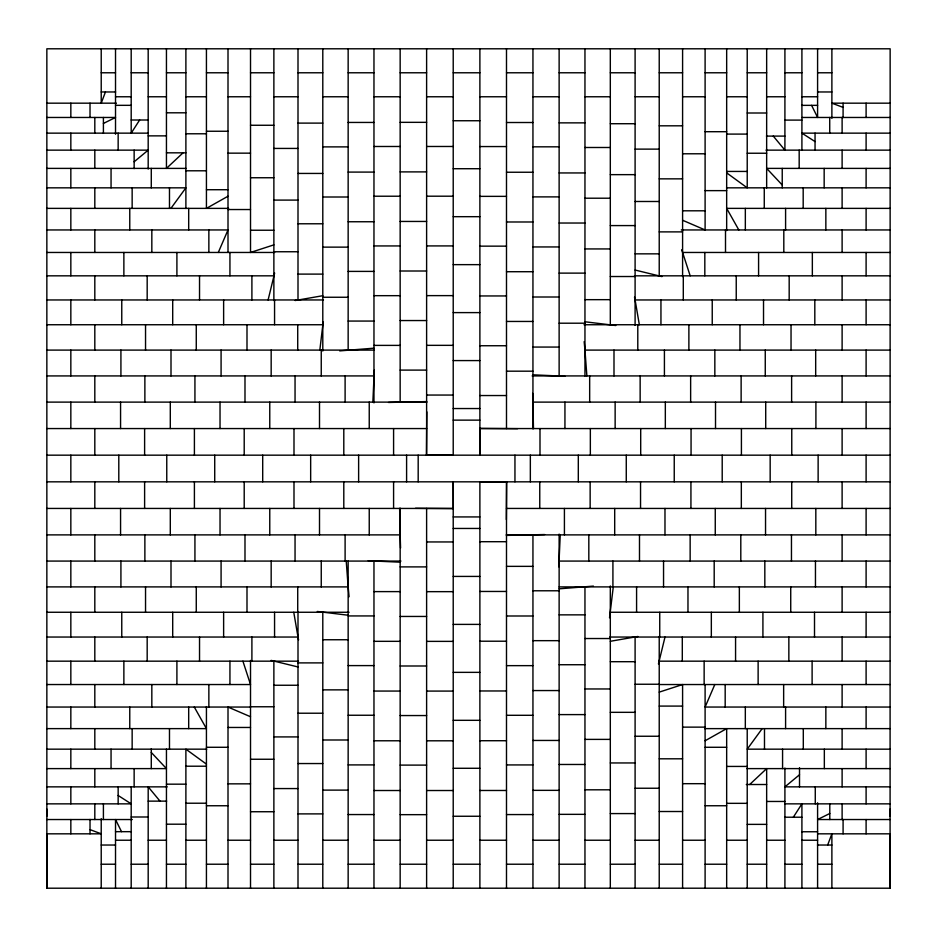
<?xml version="1.0" encoding="UTF-8"?>
<svg xmlns="http://www.w3.org/2000/svg" width="937" height="937" viewBox="0 0 937 937"><rect width="100%" height="100%" fill="white"/><g stroke="black" fill="none" stroke-linecap="round" stroke-linejoin="round"><path stroke-width="1.41" d="M46.85 888.206L46.85 48.794L890.15 48.794L890.08 888.206L46.85 888.206L46.85 833.825L101.219 833.825L90.022 829.62M46.85 816.256L46.85 809.053M426.452 455.171L426.815 411.858M506.355 519.578L506.648 481.829M372.856 402.114L374.308 370.185M558.803 566.815L560.244 534.886M319.833 350.098L323.183 321.988M609.53 617.764L613.278 586.902M268.099 299.957L274.646 273.077M658.453 663.923L665.001 637.043M105.436 91.967L101.219 103.175L101.219 48.794M827.664 845.033L831.88 833.825L831.88 888.206M218.298 252.463L228.007 229.952L46.85 229.952M714.802 684.537L705.104 707.048L890.08 707.048M139.636 120.006L131.192 133.148L131.192 48.794M793.323 817.216L801.908 803.852L801.908 888.206M170.909 208.377L185.889 187.833L46.85 187.833M762.191 728.623L747.222 749.167L890.08 749.167M183.043 152.825L166.446 168.391L166.446 48.794M749.694 784.515L766.653 768.609L766.653 888.206M134.143 161.785L148.187 150.143L46.85 150.143M799.519 774.758L784.913 786.857L890.08 786.857M228.007 196.231L206.433 208.377L206.433 48.794M705.104 740.769L726.667 728.623L726.667 888.206M103.41 123.45L115.52 117.465L46.85 117.465M829.795 813.492L817.591 819.535L890.08 819.535M273.873 244.873L250.519 252.463L250.519 48.794M659.226 692.127L682.593 684.537L682.593 888.206M295.167 300.531L322.796 295.705M610.315 641.295L637.933 636.469M339.698 350.895L373.968 348.177M559.131 588.823L593.402 586.105M388.527 402.465L426.616 401.586M506.495 535.414L544.584 534.535M101.219 72.781L115.52 72.781M131.192 72.781L148.187 72.781M166.446 72.781L185.889 72.781M206.433 72.781L228.007 72.781M250.519 72.781L273.873 72.781M298.001 72.781L322.796 72.781M348.154 72.781L373.968 72.781M400.158 72.781L426.616 72.781M453.215 72.781L479.885 72.781M506.495 72.781L532.942 72.781M559.131 72.781L584.957 72.781M610.315 72.781L635.099 72.781M659.226 72.781L682.593 72.781M705.104 72.781L726.667 72.781M747.222 72.781L766.653 72.781M784.913 72.781L801.908 72.781M817.591 72.781L831.88 72.781M101.219 91.967L115.614 91.967M817.591 91.967L831.88 91.967M115.52 96.769L131.192 96.769M148.187 96.769L166.446 96.769M185.889 96.769L206.433 96.769M228.007 96.769L250.519 96.769M273.873 96.769L298.001 96.769M322.796 96.769L348.154 96.769M373.968 96.769L400.158 96.769M426.616 96.769L453.215 96.769M479.885 96.769L506.495 96.769M532.942 96.769L559.131 96.769M584.957 96.769L610.315 96.769M635.099 96.769L659.226 96.769M682.593 96.769L705.104 96.769M726.667 96.769L747.222 96.769M766.653 96.769L784.913 96.769M801.908 96.769L817.591 96.769M46.85 103.175L116.317 103.175M890.15 103.175L831.88 103.175L843.089 107.38M115.52 105.331L131.192 105.331M801.697 105.354L817.591 105.354M166.446 112.803L185.889 112.803M747.222 113.002L766.653 113.002M802.259 117.465L890.08 117.465M131.192 120.006L148.327 120.006M784.913 120.1L801.908 120.1M453.215 120.744L479.885 120.744M348.154 122.442L373.968 122.442M400.158 122.337L426.616 122.337M506.495 122.513L532.942 122.513M559.131 122.864L584.957 122.864M298.001 123.11L322.796 123.11M610.315 123.719L635.099 123.719M250.519 125.265L273.873 125.265M659.226 125.816L682.593 125.816M206.433 131.25L228.007 131.25M705.104 131.707L726.667 131.707M46.85 133.148L148.386 133.148M890.08 133.148L801.908 133.148L815.049 141.581M185.889 133.78L206.433 133.78M726.667 134.096L747.222 134.096M148.187 135.865L166.446 135.865M766.443 136.099L784.913 136.099M373.968 146.488L400.158 146.488M426.616 146.477L453.215 146.477M479.885 146.559L506.495 146.559M532.942 146.828L559.131 146.828M322.796 146.886L348.154 146.886M584.957 147.496L610.315 147.496M273.873 148.433L298.001 148.433M635.099 149.124L659.226 149.124M765.997 150.143L890.08 150.143M166.446 152.825L185.889 152.825M228.007 153.153L250.519 153.153M747.222 153.235L766.653 153.235M682.593 153.785L705.104 153.785M46.85 168.391L186.041 168.391M890.08 168.391L766.653 168.391L782.231 184.987M453.215 168.719L479.885 168.719M185.889 170.792L206.433 170.792M726.667 171.436L747.222 171.436M400.158 171.893L426.616 171.893M348.154 172.092L373.968 172.092M506.495 172.244L532.942 172.244M559.131 172.947L584.957 172.947M298.001 173.439L322.796 173.439M610.315 174.645L635.099 174.645M250.519 177.749L273.873 177.749M659.226 178.85L682.593 178.85M726.55 187.833L890.08 187.833M206.433 189.719L228.007 189.719M705.104 190.633L726.667 190.633M373.968 196.22L400.158 196.22M426.616 196.196L453.215 196.196M479.885 196.36L506.495 196.36M322.796 197.004L348.154 197.004M532.942 196.887L559.131 196.887M584.957 198.211L610.315 198.211M273.873 200.096L298.001 200.096M635.099 201.49L659.226 201.49M46.85 208.377L228.651 208.377M890.08 208.377L726.667 208.377L738.824 229.952M228.007 209.537L250.519 209.537M682.593 210.802L705.104 210.802M453.215 216.681L479.885 216.681M400.158 221.448L426.616 221.448M348.154 221.753L373.968 221.753M506.495 221.987L532.942 221.987M559.131 223.029L584.957 223.029M298.001 223.779L322.796 223.779M610.315 225.583L635.099 225.583M681.281 229.952L890.08 229.952M250.519 230.233L273.873 230.233M659.226 231.884L682.593 231.884M373.968 245.939L400.158 245.939M426.616 245.916L453.215 245.916M479.885 246.15L506.495 246.15M532.942 246.946L559.131 246.946M322.796 247.134L348.154 247.134M584.957 248.937L610.315 248.937M273.873 251.748L298.001 251.748M46.85 252.463L274.646 252.463M681.597 249.816L682.593 252.463L890.08 252.463M635.099 253.845L659.226 253.845M453.215 264.644L479.885 264.644M400.158 271.004L426.616 271.004M348.154 271.402L373.968 271.402M506.495 271.718L532.942 271.718M559.131 273.124L584.957 273.124M298.001 274.108L322.796 274.108M46.85 275.829L273.873 275.829M634.49 275.829L890.08 275.829M610.315 276.52L635.099 276.52M373.968 295.67L400.158 295.67M426.616 295.623L453.215 295.623M479.885 295.951L506.495 295.951M532.942 297.006L559.131 297.006M322.796 297.252L348.154 297.252M584.957 299.664L610.315 299.664M46.85 299.957L323.452 299.957M634.525 297.111L635.099 299.957L890.08 299.957M453.215 312.607L479.885 312.607M400.158 320.548L426.616 320.548M348.154 321.063L373.968 321.063M506.495 321.45L532.942 321.45M559.131 323.206L584.957 323.206M46.85 324.741L322.796 324.741M584.009 324.741L890.08 324.741M373.968 345.39L400.158 345.39M426.616 345.343L453.215 345.343M479.885 345.741L506.495 345.741M532.942 347.065L559.131 347.065M46.85 350.098L374.027 350.098M584.161 341.642L584.957 350.098L890.08 350.098M453.215 360.581L479.885 360.581M400.158 370.103L426.616 370.103M506.495 371.181L532.942 371.181M46.85 375.924L373.968 375.924M532.146 375.924L890.08 375.924M426.616 395.051L453.215 395.051M479.885 395.543L506.495 395.543M46.85 402.114L426.932 402.114M532.673 393.376L532.942 402.114L890.08 402.114M453.215 408.544L479.885 408.544M453.215 420.139L479.885 420.139M46.85 428.56L426.616 428.56M890.08 428.56L479.826 428.56L479.885 455.171L479.885 48.794M46.85 455.171L890.08 455.171M46.85 481.829L890.08 481.829M46.85 508.44L453.274 508.44L453.215 481.829L453.215 888.206M506.495 508.44L890.08 508.44M453.215 516.931L479.885 516.931M453.215 528.456L479.885 528.456M46.85 534.886L400.158 534.886L400.556 547.981M506.167 534.886L890.08 534.886M479.885 541.703L506.495 541.703M426.616 541.949L453.215 541.949M46.85 561.076L400.954 561.076M559.131 561.076L890.08 561.076M506.495 566.358L532.942 566.358M400.158 566.897L426.616 566.897M453.215 576.419L479.885 576.419M46.85 586.902L348.154 586.902L349.079 596.764M559.108 586.902L890.08 586.902M532.942 590.778L559.131 590.778M479.885 591.458L506.495 591.458M373.968 591.61L400.158 591.61M426.616 591.657L453.215 591.657M46.85 612.259L349.114 612.259M610.315 612.259L890.08 612.259M559.131 614.859L584.957 614.859M348.154 615.937L373.968 615.937M506.495 615.996L532.942 615.996M400.158 616.452L426.616 616.452M453.215 624.393L479.885 624.393M46.85 637.043L298.001 637.043L298.587 639.889M609.636 637.043L890.08 637.043M584.957 638.53L610.315 638.53M322.796 639.748L348.154 639.748M532.942 640.662L559.131 640.662M479.885 641.213L506.495 641.213M373.968 641.33L400.158 641.33M426.616 641.376L453.215 641.376M46.85 661.171L298.54 661.171M659.226 661.171L890.08 661.171M610.315 661.698L635.099 661.698M298.001 662.892L322.796 662.892M559.131 664.731L584.957 664.731M348.154 665.598L373.968 665.598M506.495 665.645L532.942 665.645M400.158 665.996L426.616 665.996M453.215 672.356L479.885 672.356M635.099 684.244L659.226 684.244M46.85 684.537L250.519 684.537L242.917 661.171M659.835 684.537L890.08 684.537M273.873 685.252L298.001 685.252M584.957 688.964L610.315 688.964M322.796 689.866L348.154 689.866M532.942 690.557L559.131 690.557M373.968 691.061L400.158 691.061M426.616 691.084L453.215 691.084M479.885 690.967L506.495 690.967M659.226 706.088L682.593 706.088M250.519 706.767L273.873 706.767M46.85 707.048L250.366 707.048M610.315 712.331L635.099 712.331M298.001 713.221L322.796 713.221M559.131 714.603L584.957 714.603M348.154 715.247L373.968 715.247M506.495 715.294L532.942 715.294M400.158 715.552L426.616 715.552M453.215 720.319L479.885 720.319M682.593 727.135L705.104 727.135M228.007 727.463L250.519 727.463M46.85 728.623L206.433 728.623L194.287 707.048M704.636 728.623L890.08 728.623M635.099 736.248L659.226 736.248M273.873 736.915L298.001 736.915M584.957 739.387L610.315 739.387M322.796 739.996L348.154 739.996M532.942 740.453L559.131 740.453M373.968 740.78L400.158 740.78M426.616 740.804L453.215 740.804M479.885 740.722L506.495 740.722M206.433 747.281L228.007 747.281M705.104 747.281L726.667 747.281M46.85 749.167L206.714 749.167M659.226 758.806L682.593 758.806M250.519 759.251L273.873 759.251M610.315 762.952L635.099 762.952M298.001 763.55L322.796 763.55M559.131 764.475L584.957 764.475M348.154 764.908L373.968 764.908M506.495 764.932L532.942 764.932M400.158 765.107L426.616 765.107M185.889 766.208L206.433 766.208M726.667 766.431L747.222 766.431M453.215 768.281L479.885 768.281M46.85 768.609L166.446 768.609L151.279 752.446M746.848 768.609L890.08 768.609M682.593 783.683L705.104 783.683M228.007 783.847L250.519 783.847M166.446 784.175L185.889 784.175M746.297 784.515L766.653 784.515M46.85 786.857L167.196 786.857M635.099 788.24L659.226 788.24M273.873 788.567L298.001 788.567M584.957 789.809L610.315 789.809M322.796 790.114L348.154 790.114M532.942 790.348L559.131 790.348M373.968 790.512L400.158 790.512M426.616 790.523L453.215 790.523M479.885 790.477L506.495 790.477M148.187 801.135L166.657 801.135M766.653 801.463L784.913 801.463M185.889 803.22L206.433 803.22M726.667 803.337L747.222 803.337M46.85 803.852L131.192 803.852L118.156 795.478M784.855 803.852L890.08 803.852M206.433 805.75L228.007 805.75M705.104 805.75L726.667 805.75M659.226 811.512L682.593 811.512M250.519 811.735L273.873 811.735M610.315 813.585L635.099 813.585M298.001 813.89L322.796 813.89M559.131 814.347L584.957 814.347M348.154 814.558L373.968 814.558M400.158 814.663L426.616 814.663M506.495 814.569L532.942 814.569M453.215 816.256L479.885 816.256M131.192 816.994L148.187 816.994M784.784 817.216L801.908 817.216M46.85 819.535L132.304 819.535M166.446 824.197L185.889 824.197M747.222 824.373L766.653 824.373M115.52 831.669L131.403 831.669M801.908 831.751L817.591 831.751M818.247 833.825L890.08 833.825L890.08 888.206M115.52 840.231L131.192 840.231M148.187 840.231L166.446 840.231M185.889 840.231L206.433 840.231M228.007 840.231L250.519 840.231M273.873 840.231L298.001 840.231M322.796 840.231L348.154 840.231M373.968 840.231L400.158 840.231M426.616 840.231L453.215 840.231M479.885 840.231L506.495 840.231M532.942 840.231L559.131 840.231M584.957 840.231L610.315 840.231M635.099 840.231L659.226 840.231M682.593 840.231L705.104 840.231M726.667 840.231L747.222 840.231M766.653 840.231L784.913 840.231M801.908 840.231L817.591 840.231M101.219 845.033L115.52 845.033M817.497 845.033L831.88 845.033M101.219 864.219L115.52 864.219M131.192 864.219L148.187 864.219M166.446 864.219L185.889 864.219M206.433 864.219L228.007 864.219M250.519 864.219L273.873 864.219M298.001 864.219L322.796 864.219M348.154 864.219L373.968 864.219M400.158 864.219L426.616 864.219M453.215 864.219L479.885 864.219M506.495 864.219L532.942 864.219M559.131 864.219L584.957 864.219M610.315 864.219L635.099 864.219M659.226 864.219L682.593 864.219M705.104 864.219L726.667 864.219M747.222 864.219L766.653 864.219M784.913 864.219L801.908 864.219M817.591 864.219L831.88 864.219M479.885 428.408L517.622 428.689M415.478 508.311L453.215 508.592M532.942 374.812L564.87 376.252M368.229 560.748L400.158 562.188M584.957 321.778L615.82 325.526M317.28 611.474L348.154 615.222M635.099 270.043L661.967 276.602M271.133 660.398L298.001 666.957M682.593 220.254L705.104 229.952L705.104 48.794M250.519 716.746L228.007 707.048L228.007 888.206M726.667 172.865L747.222 187.833L747.222 48.794M206.433 764.135L185.889 749.167L185.889 888.206M773.271 136.099L784.913 150.143L784.913 48.794M160.016 801.135L148.187 786.857L148.187 888.206M811.594 105.354L817.591 117.465L817.591 48.794M121.517 831.669L115.52 819.535L115.52 888.206M682.593 252.463L690.182 275.829M635.099 299.957L639.339 324.741M293.761 612.259L298.001 637.043M584.957 350.098L586.878 375.924M346.221 561.076L348.154 586.902M532.942 402.114L533.469 428.56M399.63 508.44L400.158 534.886M890.08 809.053L890.08 816.256M866.104 103.175L866.104 117.465M866.104 133.148L866.104 150.143M866.104 168.391L866.104 187.833M866.104 208.377L866.104 229.952M866.104 252.463L866.104 275.829M866.104 299.957L866.104 324.741M866.104 350.098L866.104 375.924M866.104 402.114L866.104 428.56M866.104 455.171L866.104 481.829M866.104 508.44L866.104 534.886M866.104 561.076L866.104 586.902M866.104 612.259L866.104 637.043M866.104 661.171L866.104 684.537M866.104 707.048L866.104 728.623M866.104 749.167L866.104 768.609M866.104 786.857L866.104 803.852M866.104 819.535L866.104 833.825M843.089 103.175L843.089 117.558M843.089 819.535L843.089 833.825M842.117 117.465L842.117 133.148M842.117 150.143L842.117 168.391M842.117 187.833L842.117 208.377M842.117 229.952L842.117 252.463M842.117 275.829L842.117 299.957M842.117 324.741L842.117 350.098M842.117 375.924L842.117 402.114M842.117 428.56L842.117 455.171M842.117 481.829L842.117 508.44M842.117 534.886L842.117 561.076M842.117 586.902L842.117 612.259M842.117 637.043L842.117 661.171M842.117 684.537L842.117 707.048M842.117 728.623L842.117 749.167M842.117 768.609L842.117 786.857M842.117 803.852L842.117 819.535M831.88 48.794L831.88 118.261M829.795 803.653L829.795 819.535M829.725 117.465L829.725 133.148M825.848 208.377L825.848 229.952M825.848 707.048L825.848 728.623M824.337 749.167L824.337 768.609M824.162 168.391L824.162 187.833M818.13 455.171L818.13 481.829M817.591 802.798L817.591 888.206M815.904 402.114L815.904 428.56M815.822 508.44L815.822 534.886M815.682 350.098L815.682 375.924M815.459 561.076L815.459 586.902M815.272 786.857L815.272 803.852M815.049 133.148L815.049 150.271M814.815 299.957L814.815 324.741M814.511 612.259L814.511 637.043M812.344 252.463L812.344 275.829M812.11 661.171L812.11 684.537M803.302 728.623L803.302 749.167M803.185 187.833L803.185 208.377M801.908 48.794L801.908 150.33M799.519 767.708L799.519 786.857M799.179 150.143L799.179 168.391M791.765 428.56L791.765 455.171M791.73 481.829L791.73 508.44M791.624 375.924L791.624 402.114M791.46 534.886L791.46 561.076M791.039 324.741L791.039 350.098M790.734 586.902L790.734 612.259M789.177 275.829L789.177 299.957M788.849 637.043L788.849 661.171M785.593 208.377L785.593 229.952M785.593 707.048L785.593 728.623M784.913 768.059L784.913 888.206M783.812 229.952L783.812 252.463M783.648 684.537L783.648 707.048M782.571 749.167L782.571 768.609M782.231 168.391L782.231 187.833M770.167 455.171L770.167 481.829M766.653 48.794L766.653 187.986M765.716 402.114L765.716 428.56M765.541 508.44L765.541 534.886M765.26 350.098L765.26 375.924M764.826 561.076L764.826 586.902M764.487 728.623L764.487 749.167M764.264 187.833L764.264 208.377M763.526 299.957L763.526 324.741M762.917 612.259L762.917 637.043M758.583 252.463L758.583 275.829M758.127 661.171L758.127 684.537M747.222 728.553L747.222 888.206M745.337 208.377L745.337 229.952M745.325 707.048L745.325 728.623M741.413 428.56L741.413 455.171M741.331 481.829L741.331 508.44M741.132 375.924L741.132 402.114M740.804 534.886L740.804 561.076M739.961 324.741L739.961 350.098M739.352 586.902L739.352 612.259M736.236 275.829L736.236 299.957M735.568 637.043L735.568 661.171M726.667 48.794L726.667 230.607M725.507 229.952L725.507 252.463M725.179 684.537L725.179 707.048M722.204 455.171L722.204 481.829M715.517 402.114L715.517 428.56M715.259 508.44L715.259 534.886M714.837 350.098L714.837 375.924M714.193 561.076L714.193 586.902M712.237 299.957L712.237 324.741M711.335 612.259L711.335 637.043M705.104 684.842L705.104 888.206M704.823 252.463L704.823 275.829M704.144 661.171L704.144 684.537M691.061 428.56L691.061 455.171M690.932 481.829L690.932 508.44M690.639 375.924L690.639 402.114M690.147 534.886L690.147 561.076M688.882 324.741L688.882 350.098M687.969 586.902L687.969 612.259M683.296 275.829L683.296 299.957M682.593 48.794L682.593 276.602M682.3 637.043L682.3 661.171M674.242 455.171L674.242 481.829M665.329 402.114L665.329 428.56M664.977 508.44L664.977 534.886M664.415 350.098L664.415 375.924M663.548 561.076L663.548 586.902M660.948 299.957L660.948 324.741M659.742 612.259L659.742 637.043M659.226 48.794L659.226 275.829M659.226 636.481L659.226 888.206M640.697 428.56L640.697 455.171M640.545 481.829L640.545 508.44M640.147 375.924L640.147 402.114M639.491 534.886L639.491 561.076M637.792 324.741L637.792 350.098M636.586 586.902L636.586 612.259M635.099 48.794L635.099 325.397M635.099 637.043L635.099 888.206M626.267 455.171L626.267 481.829M615.14 402.114L615.14 428.56M614.695 508.44L614.695 534.886M613.993 350.098L613.993 375.924M612.915 561.076L612.915 586.902M610.315 48.794L610.315 324.741M610.315 585.965L610.315 888.206M590.345 428.56L590.345 455.171M590.146 481.829L590.146 508.44M589.666 375.924L589.666 402.114M588.823 534.886L588.823 561.076M584.957 48.794L584.957 375.983M584.957 586.902L584.957 888.206M578.305 455.171L578.305 481.829M564.941 402.114L564.941 428.56M564.414 508.44L564.414 534.886M559.131 48.794L559.131 375.924M559.131 534.102L559.131 888.206M539.993 428.56L539.993 455.171M539.759 481.829L539.759 508.44M532.942 48.794L532.942 428.877M532.942 534.886L532.942 888.206M530.342 455.171L530.342 481.829M514.952 455.171L514.952 481.829M506.495 48.794L506.495 428.56M506.495 888.206L506.495 481.782L479.885 481.829L479.885 888.206M453.215 48.794L453.215 455.171L426.616 455.218L426.616 48.794M426.616 508.44L426.616 888.206M418.183 455.171L418.183 481.829M406.599 455.171L406.599 481.829M400.158 48.794L400.158 402.114M400.158 508.123L400.158 888.206M393.587 428.56L393.587 455.171M393.587 481.829L393.587 508.44M373.968 48.794L373.968 402.898M373.968 561.076L373.968 888.206M369.237 402.114L369.237 428.56M369.237 508.44L369.237 534.886M358.625 455.171L358.625 481.829M348.154 48.794L348.154 350.098M348.154 561.04L348.154 888.206M345.109 375.924L345.109 402.114M345.109 534.886L345.109 561.076M343.797 428.56L343.797 455.171M343.797 481.829L343.797 508.44M322.796 48.794L322.796 351.035M322.796 612.259L322.796 888.206M321.25 350.098L321.25 375.924M321.25 561.076L321.25 586.902M319.505 402.114L319.505 428.56M319.505 508.44L319.505 534.886M310.662 455.171L310.662 481.829M298.001 48.794L298.001 299.957M298.001 611.65L298.001 888.206M297.72 324.741L297.72 350.098M297.72 586.902L297.72 612.259M295.05 375.924L295.05 402.114M295.05 534.886L295.05 561.076M293.995 428.56L293.995 455.171M293.995 481.829L293.995 508.44M274.564 299.957L274.564 324.741M274.564 612.259L274.564 637.043M273.873 48.794L273.873 300.554M273.873 661.171L273.873 888.206M271.168 350.098L271.168 375.924M271.168 561.076L271.168 586.902M269.762 402.114L269.762 428.56M269.762 508.44L269.762 534.886M262.7 455.171L262.7 481.829M251.901 275.829L251.901 299.957M251.901 637.043L251.901 661.171M250.519 660.421L250.519 888.206M246.993 324.741L246.993 350.098M246.993 586.902L246.993 612.259M244.99 375.924L244.99 402.114M244.99 534.886L244.99 561.076M244.206 428.56L244.206 455.171M244.206 481.829L244.206 508.44M229.94 252.463L229.94 275.829M229.94 661.171L229.94 684.537M228.007 48.794L228.007 252.346M223.627 299.957L223.627 324.741M223.627 612.259L223.627 637.043M221.085 350.098L221.085 375.924M221.085 561.076L221.085 586.902M220.031 402.114L220.031 428.56M220.031 508.44L220.031 534.886M214.725 455.171L214.725 481.829M208.857 229.952L208.857 252.463M208.857 684.537L208.857 707.048M206.433 706.58L206.433 888.206M199.534 275.829L199.534 299.957M199.534 637.043L199.534 661.171M196.266 324.741L196.266 350.098M196.266 586.902L196.266 612.259M194.931 375.924L194.931 402.114M194.931 534.886L194.931 561.076M194.404 428.56L194.404 455.171M194.404 481.829L194.404 508.44M188.688 208.377L188.688 229.952M188.688 707.048L188.688 728.623M185.889 48.794L185.889 208.506M176.906 252.463L176.906 275.829M176.906 661.171L176.906 684.537M172.701 299.957L172.701 324.741M172.701 612.259L172.701 637.043M171.002 350.098L171.002 375.924M171.002 561.076L171.002 586.902M170.3 402.114L170.3 428.56M170.3 508.44L170.3 534.886M169.48 187.833L169.48 208.377M169.48 728.623L169.48 749.167M166.763 455.171L166.763 481.829M166.446 749.143L166.446 888.206M151.829 229.952L151.829 252.463M151.829 684.537L151.829 707.048M151.279 168.391L151.279 187.833M151.279 748.85L151.279 768.609M148.187 48.794L148.187 169.058M147.179 275.829L147.179 299.957M147.179 637.043L147.179 661.171M145.54 324.741L145.54 350.098M145.54 586.902L145.54 612.259M144.872 375.924L144.872 402.114M144.872 534.886L144.872 561.076M144.614 428.56L144.614 455.171M144.614 481.829L144.614 508.44M134.143 150.143L134.143 168.613M134.143 768.609L134.143 786.857M132.152 187.833L132.152 208.377M132.152 728.623L132.152 749.167M131.192 786.705L131.192 888.206M129.763 208.377L129.763 229.952M129.763 707.048L129.763 728.623M123.871 252.463L123.871 275.829M123.871 661.171L123.871 684.537M121.763 299.957L121.763 324.741M121.763 612.259L121.763 637.043M120.92 350.098L120.92 375.924M120.92 561.076L120.92 586.902M120.568 402.114L120.568 428.56M120.568 508.44L120.568 534.886M118.8 455.171L118.8 481.829M118.156 133.148L118.156 150.143M118.156 786.729L118.156 803.852M115.52 48.794L115.52 134.237M111.058 168.391L111.058 187.833M111.058 749.167L111.058 768.609M103.41 117.465L103.41 133.347M103.41 803.852L103.41 819.535M101.219 818.739L101.219 888.206M94.813 117.465L94.813 133.148M94.813 150.143L94.813 168.391M94.813 187.833L94.813 208.377M94.813 229.952L94.813 252.463M94.813 275.829L94.813 299.957M94.813 324.741L94.813 350.098M94.813 375.924L94.813 402.114M94.813 428.56L94.813 455.171M94.813 481.829L94.813 508.44M94.813 534.886L94.813 561.076M94.813 586.902L94.813 612.259M94.813 637.043L94.813 661.171M94.813 684.537L94.813 707.048M94.813 728.623L94.813 749.167M94.813 768.609L94.813 786.857M94.813 803.852L94.813 819.535M90.022 103.175L90.022 117.465M90.022 819.442L90.022 833.825M70.837 103.175L70.837 117.465M70.837 133.148L70.837 150.143M70.837 168.391L70.837 187.833M70.837 208.377L70.837 229.952M70.837 252.463L70.837 275.829M70.837 299.957L70.837 324.741M70.837 350.098L70.837 375.924M70.837 402.114L70.837 428.56M70.837 455.171L70.837 481.829M70.837 508.44L70.837 534.886M70.837 561.076L70.837 586.902M70.837 612.259L70.837 637.043M70.837 661.171L70.837 684.537M70.837 707.048L70.837 728.623M70.837 749.167L70.837 768.609M70.837 786.857L70.837 803.852M70.837 819.535L70.837 833.825"/></g></svg>
